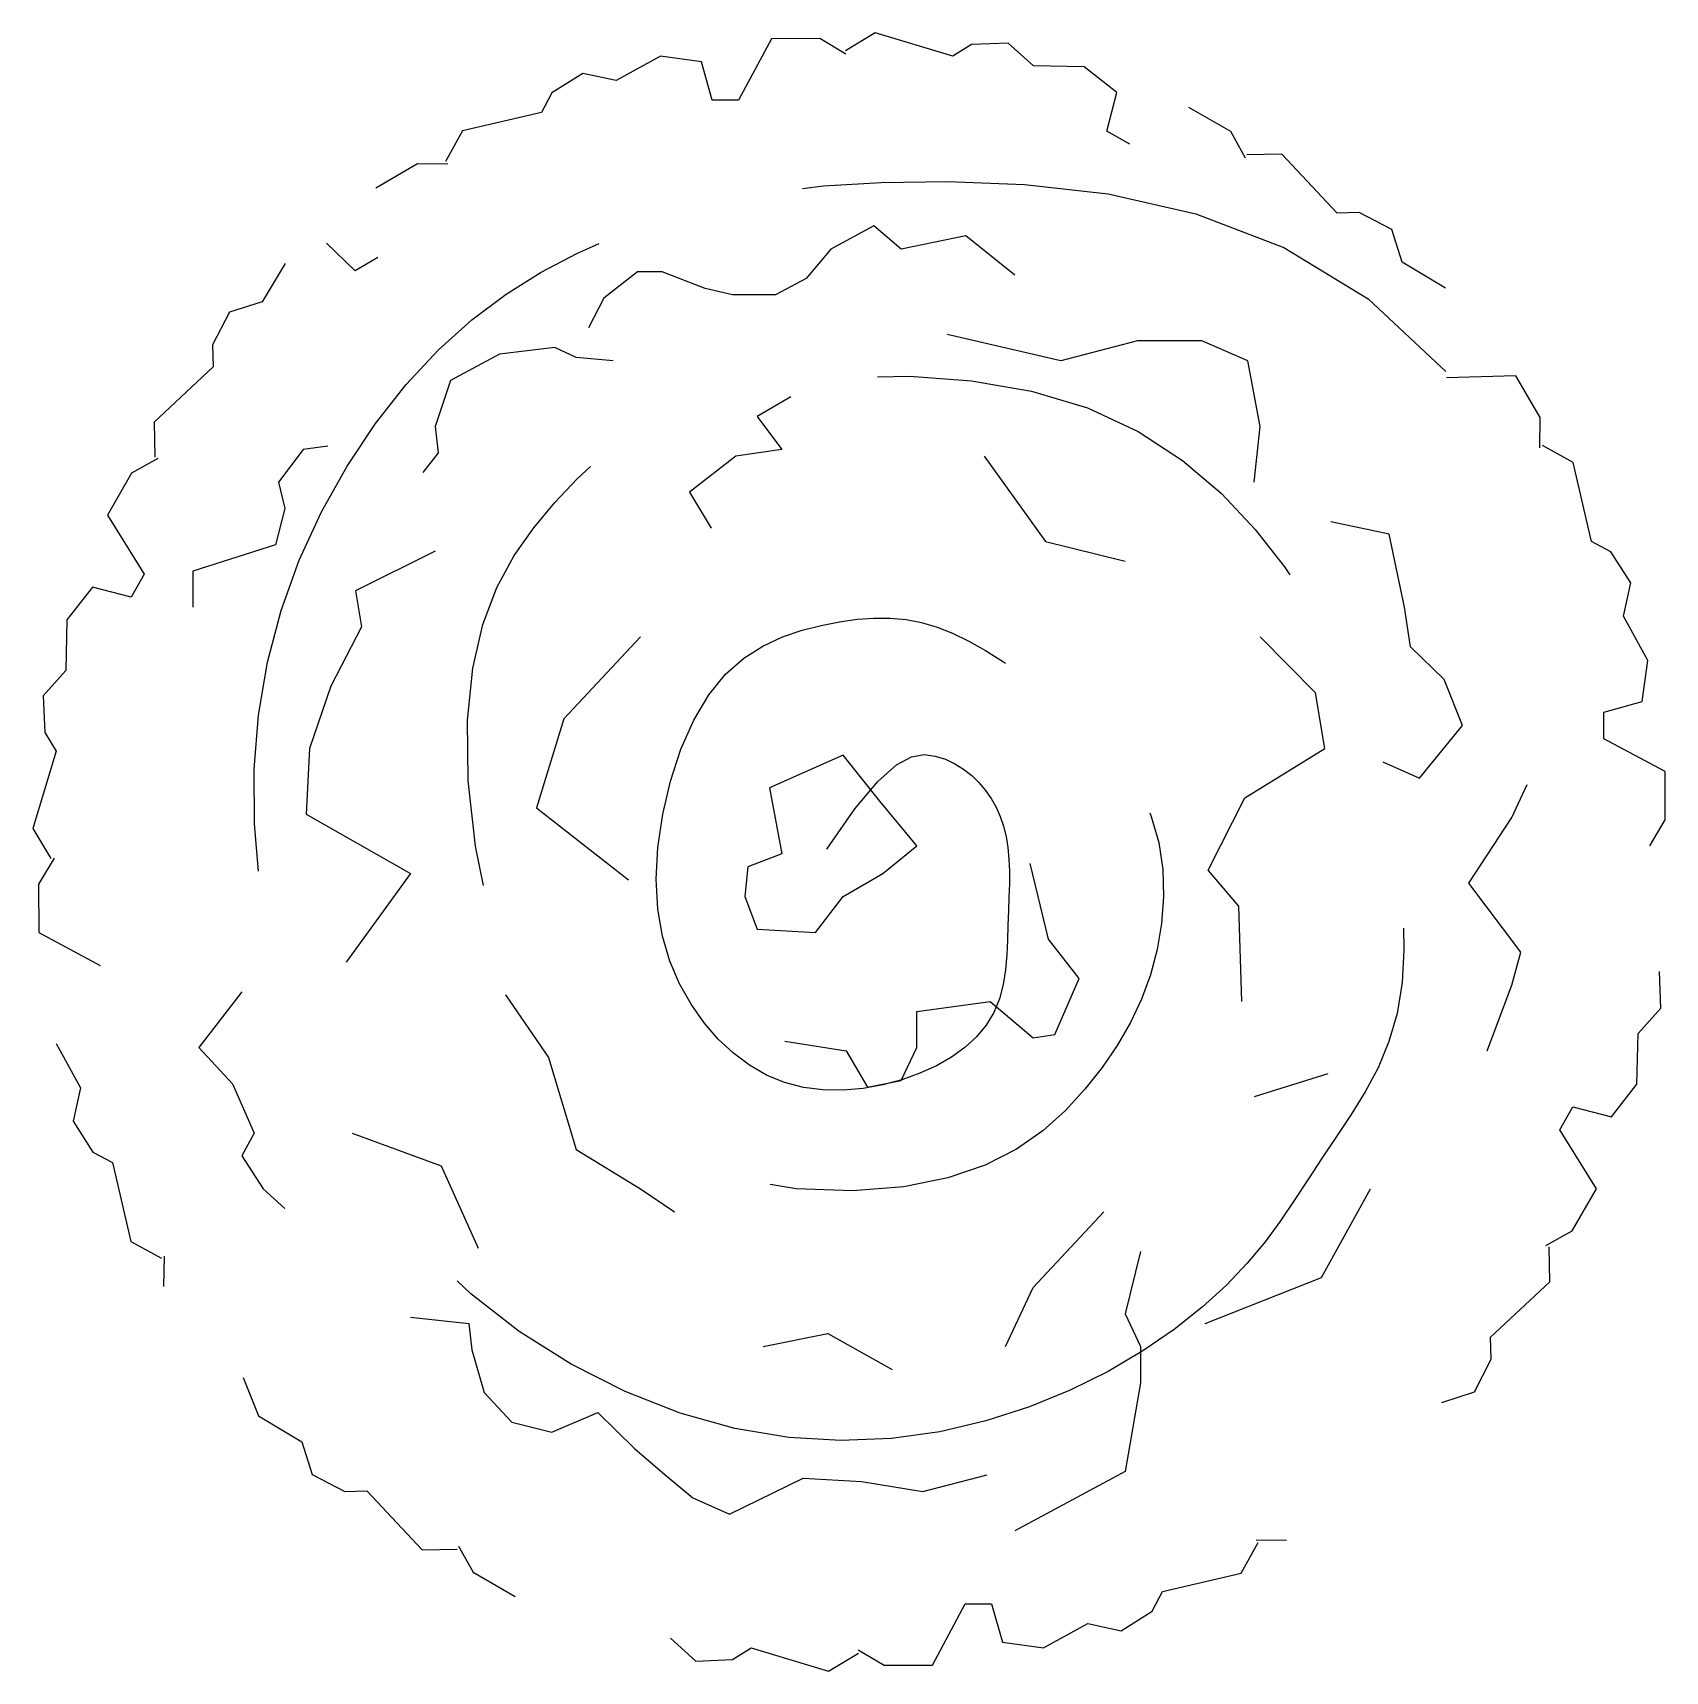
# Model space of a CAD drawing. Extents: x 367.48 to 369.19, y 10.56 to 12.28.
import ezdxf

# ---------------------------------------------------------------- set-up
doc = ezdxf.new("R2010")
doc.units = 0
doc.header["$LTSCALE"] = 0.5
doc.header["$MEASUREMENT"] = 0
doc.layers.add('alberi', color=74, linetype='CONTINUOUS')

msp = doc.modelspace()

# ---------------------------------------------------------------- linework, layer by layer
at = {"layer": 'alberi'}
for p, q in [((368.3651, 12.2821), (368.3337, 12.2632)), ((368.4465, 12.2574), (368.3651, 12.2821)), ((368.2562, 12.2757), (368.2216, 12.2113)), ((368.3069, 12.2759), (368.2562, 12.2757)), ((368.3341, 12.2596), (368.3069, 12.2759)), ((368.4662, 12.2696), (368.4465, 12.2574)), ((368.5046, 12.2713), (368.4662, 12.2696)), ((368.5312, 12.2473), (368.5046, 12.2713)), ((368.1396, 12.2576), (368.0931, 12.2321)), ((368.1827, 12.2515), (368.1396, 12.2576)), ((368.194, 12.2113), (368.1827, 12.2515)), ((368.5843, 12.2462), (368.5312, 12.2473)), ((368.6185, 12.2194), (368.5843, 12.2462)), ((368.058, 12.2395), (368.0256, 12.2189)), ((368.0931, 12.2321), (368.058, 12.2395)), ((368.0256, 12.2189), (368.0147, 12.1984)), ((368.2216, 12.2113), (368.194, 12.2113)), ((368.6082, 12.1789), (368.6185, 12.2194)), ((368.0147, 12.1984), (367.9319, 12.1791)), ((368.7383, 12.1783), (368.6942, 12.2036)), ((367.9319, 12.1791), (367.9141, 12.147)), ((368.6322, 12.1651), (368.6082, 12.1789)), ((368.7537, 12.1506), (368.7383, 12.1783)), ((367.8846, 12.1446), (367.8407, 12.1191)), ((367.9163, 12.1441), (367.8846, 12.1446)), ((368.7918, 12.1546), (368.7551, 12.154)), ((368.8499, 12.0926), (368.7918, 12.1546)), ((368.8731, 12.0933), (368.8499, 12.0926)), ((368.9072, 12.0756), (368.8731, 12.0933)), ((368.3635, 12.0793), (368.3184, 12.0551)), ((368.3635, 12.0793), (368.3635, 12.0793)), ((368.3924, 12.0551), (368.3635, 12.0793)), ((368.9182, 12.0414), (368.9072, 12.0756)), ((367.8191, 12.0323), (367.7892, 12.0614)), ((368.4601, 12.069), (368.3924, 12.0551)), ((368.5116, 12.0276), (368.4601, 12.069)), ((367.7456, 12.0398), (367.7214, 11.9998)), ((367.843, 12.0461), (367.8191, 12.0323)), ((368.3184, 12.0551), (368.2926, 12.0241)), ((368.9636, 12.0139), (368.9182, 12.0414)), ((368.1156, 12.031), (368.0801, 12.0034)), ((368.1413, 12.031), (368.1156, 12.031)), ((368.1864, 12.0137), (368.1413, 12.031)), ((368.2926, 12.0241), (368.2604, 12.0069)), ((368.2153, 12.0069), (368.1864, 12.0137)), ((368.2604, 12.0069), (368.2153, 12.0069)), ((367.6872, 11.9887), (367.6695, 11.9546)), ((367.7214, 11.9998), (367.6872, 11.9887)), ((368.0801, 12.0034), (368.0641, 11.9724)), ((367.6695, 11.9546), (367.6702, 11.9315)), ((368.5599, 11.9379), (368.4407, 11.9654)), ((368.6404, 11.9586), (368.5599, 11.9379)), ((368.708, 11.9586), (368.6404, 11.9586)), ((368.7562, 11.9379), (368.708, 11.9586)), ((367.9707, 11.9448), (367.9191, 11.9171)), ((368.0286, 11.9517), (367.9707, 11.9448)), ((368.0511, 11.9413), (368.0286, 11.9517)), ((368.0898, 11.9379), (368.0511, 11.9413)), ((368.7692, 11.8689), (368.7562, 11.9379)), ((367.6702, 11.9315), (367.6082, 11.8733)), ((369.0376, 11.9221), (368.9646, 11.9198)), ((369.0631, 11.8782), (369.0376, 11.9221)), ((367.9191, 11.9171), (367.903, 11.8689)), ((368.2765, 11.9), (368.2411, 11.8792)), ((367.6082, 11.8733), (367.6088, 11.8367)), ((367.903, 11.8689), (367.9063, 11.8413)), ((368.2411, 11.8792), (368.2669, 11.8447)), ((368.7627, 11.8103), (368.7692, 11.8689)), ((369.0626, 11.8465), (369.0631, 11.8782)), ((367.6121, 11.8352), (367.5845, 11.8199)), ((367.7646, 11.8447), (367.7388, 11.8103)), ((367.7904, 11.8482), (367.7646, 11.8447)), ((367.9063, 11.8413), (367.8902, 11.8206)), ((368.2186, 11.8378), (368.1702, 11.7999)), ((368.2669, 11.8447), (368.2186, 11.8378)), ((368.4793, 11.8378), (368.5438, 11.7481)), ((369.0975, 11.8309), (369.0655, 11.8487)), ((367.5845, 11.8199), (367.5592, 11.7758)), ((369.1168, 11.7481), (369.0975, 11.8309)), ((367.7388, 11.8103), (367.7453, 11.7826)), ((368.1702, 11.7999), (368.1928, 11.762)), ((367.7453, 11.7826), (367.7356, 11.7447)), ((367.5592, 11.7758), (367.5977, 11.7137)), ((368.9044, 11.7557), (368.8432, 11.7689)), ((368.5438, 11.7481), (368.6275, 11.7274)), ((368.9205, 11.6791), (368.9044, 11.7557)), ((369.1373, 11.7372), (369.1168, 11.7481)), ((367.7356, 11.7447), (367.6487, 11.7171)), ((367.903, 11.7378), (367.8193, 11.6964)), ((369.158, 11.7048), (369.1373, 11.7372)), ((367.5977, 11.7137), (367.5839, 11.6898)), ((367.6487, 11.7171), (367.6487, 11.6791)), ((367.5434, 11.7001), (367.5166, 11.6658)), ((367.5839, 11.6898), (367.5434, 11.7001)), ((367.8193, 11.6964), (367.8257, 11.6585)), ((369.1505, 11.6697), (369.158, 11.7048)), ((368.9269, 11.6377), (368.9205, 11.6791)), ((367.5166, 11.6658), (367.5155, 11.6128)), ((369.176, 11.6232), (369.1505, 11.6697)), ((367.8257, 11.6585), (367.7936, 11.5963)), ((368.1187, 11.6481), (368.0383, 11.5619)), ((368.8271, 11.5894), (368.7692, 11.6481)), ((368.9623, 11.6032), (368.9269, 11.6377)), ((367.5155, 11.6128), (367.4915, 11.5861)), ((369.1699, 11.5801), (369.176, 11.6232)), ((367.7936, 11.5963), (367.7711, 11.5308)), ((368.9816, 11.5549), (368.9623, 11.6032)), ((367.4915, 11.5861), (367.4932, 11.5477)), ((368.8368, 11.5308), (368.8271, 11.5894)), ((369.1298, 11.5688), (369.1699, 11.5801)), ((368.0383, 11.5619), (368.0093, 11.4687)), ((369.1298, 11.5411), (369.1298, 11.5688)), ((367.4932, 11.5477), (367.5054, 11.528)), ((368.9365, 11.4997), (368.9816, 11.5549)), ((369.1941, 11.5066), (369.1298, 11.5411)), ((367.5054, 11.528), (367.4807, 11.4467)), ((367.7711, 11.5308), (367.7678, 11.4618)), ((368.3313, 11.5239), (368.254, 11.4894)), ((368.3699, 11.4756), (368.3313, 11.5239)), ((368.7531, 11.4791), (368.8368, 11.5308)), ((368.898, 11.517), (368.9365, 11.4997)), ((369.1943, 11.4559), (369.1941, 11.5066)), ((368.254, 11.4894), (368.2669, 11.4204)), ((369.0332, 11.4583), (369.0492, 11.4929)), ((368.4086, 11.4287), (368.3699, 11.4756)), ((368.7144, 11.4031), (368.7531, 11.4791)), ((367.7678, 11.4618), (367.8773, 11.3997)), ((368.0093, 11.4687), (368.1059, 11.3929)), ((368.9881, 11.3894), (369.0332, 11.4583)), ((369.178, 11.4287), (369.1943, 11.4559)), ((367.4807, 11.4467), (367.4996, 11.4152)), ((368.2669, 11.4204), (368.2314, 11.4066)), ((368.3731, 11.3997), (368.4086, 11.4287)), ((367.5032, 11.4157), (367.4869, 11.3885)), ((368.2314, 11.4066), (368.2282, 11.3756)), ((368.547, 11.3307), (368.5277, 11.4101)), ((368.7466, 11.3652), (368.7144, 11.4031)), ((367.4869, 11.3885), (367.4871, 11.3377)), ((367.8773, 11.3997), (367.8096, 11.3066)), ((368.3313, 11.3756), (368.3731, 11.3997)), ((369.0428, 11.3169), (368.9881, 11.3894)), ((368.2282, 11.3756), (368.2411, 11.3411)), ((368.3023, 11.3377), (368.3313, 11.3756)), ((368.7498, 11.2652), (368.7466, 11.3652)), ((367.4871, 11.3377), (367.5515, 11.3032)), ((368.2411, 11.3411), (368.3023, 11.3377)), ((368.5792, 11.2894), (368.547, 11.3307)), ((369.0332, 11.2824), (369.0428, 11.3169)), ((368.5534, 11.2307), (368.5792, 11.2894)), ((369.0074, 11.2134), (369.0332, 11.2824)), ((369.1898, 11.2582), (369.1881, 11.2966)), ((367.7002, 11.2755), (367.6551, 11.2169)), ((367.9771, 11.2721), (368.0222, 11.2066)), ((368.4086, 11.2549), (368.4858, 11.2652)), ((368.4858, 11.2652), (368.5309, 11.2272)), ((368.4086, 11.2169), (368.4086, 11.2549)), ((369.1657, 11.2316), (369.1898, 11.2582)), ((368.5309, 11.2272), (368.5534, 11.2307)), ((369.1646, 11.1785), (369.1657, 11.2316)), ((367.5052, 11.2212), (367.5307, 11.1747)), ((367.6551, 11.2169), (367.6905, 11.1789)), ((368.2701, 11.2238), (368.3345, 11.2134)), ((368.3345, 11.2134), (368.357, 11.1755)), ((368.3924, 11.1824), (368.4086, 11.2169)), ((368.0222, 11.2066), (368.0511, 11.11)), ((367.6905, 11.1789), (367.7131, 11.1272)), ((367.6905, 11.1789), (367.6905, 11.1789)), ((368.357, 11.1755), (368.3924, 11.1824)), ((368.84, 11.1893), (368.7627, 11.1651)), ((367.5307, 11.1747), (367.5232, 11.1396)), ((369.1378, 11.1443), (369.1646, 11.1785)), ((369.0835, 11.1306), (369.0973, 11.1546)), ((369.0973, 11.1546), (369.1378, 11.1443)), ((367.5232, 11.1396), (367.5439, 11.1072)), ((367.7131, 11.1272), (367.7002, 11.1031)), ((367.8161, 11.1272), (367.9095, 11.0927)), ((369.122, 11.0686), (369.0835, 11.1306)), ((368.0511, 11.11), (368.1187, 11.0686)), ((367.5439, 11.1072), (367.5644, 11.0963)), ((367.5644, 11.0963), (367.5837, 11.0134)), ((367.7002, 11.1031), (367.7227, 11.0686)), ((367.9095, 11.0927), (367.9481, 11.0065)), ((367.7227, 11.0686), (367.7453, 11.0479)), ((368.1187, 11.0686), (368.1542, 11.0444)), ((368.8335, 10.9754), (368.885, 11.0686)), ((369.0967, 11.0245), (369.122, 11.0686)), ((368.5309, 10.9651), (368.605, 11.0444)), ((369.0691, 11.0091), (369.0967, 11.0245)), ((367.5837, 11.0134), (367.6157, 10.9957)), ((369.0731, 10.971), (369.0724, 11.0077)), ((367.6187, 10.9979), (367.6181, 10.9662)), ((368.6435, 11.003), (368.6275, 10.9374)), ((368.7112, 10.9272), (368.8335, 10.9754)), ((368.5019, 10.903), (368.5309, 10.9651)), ((369.011, 10.9129), (369.0731, 10.971)), ((367.8773, 10.934), (367.9384, 10.9272)), ((367.9384, 10.9272), (367.9417, 10.8995)), ((368.6275, 10.9374), (368.6435, 10.903)), ((368.2475, 10.903), (368.3152, 10.9168)), ((368.3152, 10.9168), (368.3828, 10.8789)), ((369.0117, 10.8897), (369.011, 10.9129)), ((367.9417, 10.8995), (367.9545, 10.8547)), ((368.6435, 10.903), (368.6435, 10.865)), ((368.994, 10.8556), (369.0117, 10.8897)), ((367.7014, 10.8707), (367.7176, 10.8304)), ((367.9545, 10.8547), (367.9835, 10.8236)), ((368.6435, 10.865), (368.6275, 10.7719)), ((368.9599, 10.8445), (368.994, 10.8556)), ((367.7176, 10.8304), (367.763, 10.8029)), ((367.9835, 10.8236), (368.0254, 10.8133)), ((368.0254, 10.8133), (368.0737, 10.834)), ((368.0737, 10.834), (368.1123, 10.796)), ((367.763, 10.8029), (367.774, 10.7688)), ((368.1123, 10.796), (368.1445, 10.7684)), ((367.774, 10.7688), (367.8082, 10.7511)), ((368.1445, 10.7684), (368.1735, 10.7443)), ((368.415, 10.7511), (368.4826, 10.7684)), ((368.6275, 10.7719), (368.5116, 10.7098)), ((367.8082, 10.7511), (367.8313, 10.7518)), ((367.8313, 10.7518), (367.8894, 10.6897)), ((368.2121, 10.727), (368.2894, 10.765)), ((368.2894, 10.765), (368.3505, 10.7615)), ((368.3505, 10.7615), (368.415, 10.7511)), ((368.1735, 10.7443), (368.2121, 10.727)), ((368.7493, 10.6652), (368.7671, 10.6973)), ((368.7649, 10.7002), (368.7966, 10.6997)), ((367.8894, 10.6897), (367.9261, 10.6904)), ((367.9275, 10.6937), (367.9429, 10.6661)), ((367.9429, 10.6661), (367.987, 10.6408)), ((368.6665, 10.646), (368.7493, 10.6652)), ((368.6556, 10.6255), (368.6665, 10.646)), ((368.4251, 10.5687), (368.4596, 10.633)), ((368.4596, 10.633), (368.4872, 10.633)), ((368.4872, 10.633), (368.4986, 10.5929)), ((368.5416, 10.5868), (368.5881, 10.6123)), ((368.5881, 10.6123), (368.6232, 10.6048)), ((368.6232, 10.6048), (368.6556, 10.6255)), ((368.15, 10.5971), (368.1767, 10.573)), ((368.2151, 10.5747), (368.2348, 10.587)), ((368.2348, 10.587), (368.3161, 10.5623)), ((368.3161, 10.5623), (368.3475, 10.5812)), ((368.3471, 10.5848), (368.3743, 10.5685)), ((368.4986, 10.5929), (368.5416, 10.5868)), ((368.1767, 10.573), (368.2151, 10.5747)), ((368.3743, 10.5685), (368.4251, 10.5687))]:
    msp.add_line(p, q, dxfattribs=at)
at = {"layer": 'alberi', "color": 2}
for points in [[(368.2888, 12.1186), (368.3109, 12.1213), (368.3713, 12.125), (368.4413, 12.1258), (368.5217, 12.1229), (368.6097, 12.1129), (368.7016, 12.0921), (368.7938, 12.0566), (368.8825, 12.0028), (368.9641, 11.9266)], [(367.7178, 11.4019), (367.7134, 11.4516), (367.7131, 11.5092), (367.7176, 11.5659), (367.727, 11.6215), (367.7413, 11.6758), (367.7604, 11.7286), (367.7837, 11.7793), (367.8107, 11.8273), (367.8406, 11.872), (367.8728, 11.9129), (367.9067, 11.9493), (367.9416, 11.9807), (367.9775, 12.0077), (368.0143, 12.0308), (368.0518, 12.0505), (368.0754, 12.0608)], [(368.3675, 11.9211), (368.4014, 11.9215), (368.466, 11.9167), (368.529, 11.9058), (368.588, 11.8883), (368.6409, 11.8637), (368.6876, 11.8332), (368.7285, 11.7984), (368.764, 11.7607), (368.7945, 11.7216), (368.8001, 11.7132)], [(367.9538, 11.3871), (367.9453, 11.4282), (367.9379, 11.4974), (367.9372, 11.5607), (367.9426, 11.615), (367.9531, 11.661), (367.9679, 11.6999), (367.986, 11.7333), (368.0066, 11.7625), (368.0288, 11.7889), (368.052, 11.8138), (368.0662, 11.8269)], [(368.3143, 11.425), (368.3437, 11.4674), (368.3677, 11.4961), (368.3872, 11.5136), (368.4031, 11.5222), (368.4164, 11.5244), (368.428, 11.5228), (368.4387, 11.5195), (368.4487, 11.5148), (368.4578, 11.5091), (368.4663, 11.5025), (368.4739, 11.495), (368.4807, 11.4869), (368.4867, 11.4783), (368.4918, 11.4692), (368.4962, 11.4595), (368.4997, 11.4493), (368.5024, 11.4384), (368.5043, 11.4269), (368.5054, 11.4148), (368.5058, 11.4021), (368.5058, 11.3887), (368.5054, 11.3748), (368.5049, 11.3603), (368.5043, 11.3453), (368.5038, 11.3298), (368.5031, 11.3141), (368.5017, 11.2984), (368.4993, 11.283), (368.4953, 11.268), (368.4895, 11.2538), (368.4815, 11.2405), (368.4713, 11.2283), (368.4591, 11.217), (368.4451, 11.2069), (368.4292, 11.1978), (368.4118, 11.1899), (368.3929, 11.1831), (368.3729, 11.1777), (368.3522, 11.174), (368.3312, 11.1722), (368.3102, 11.1725), (368.2897, 11.1751), (368.2699, 11.1803), (368.251, 11.1881), (368.2331, 11.1984), (368.2161, 11.211), (368.2002, 11.2259), (368.1853, 11.243), (368.1717, 11.2623), (368.1596, 11.2838), (368.1495, 11.3075), (368.1418, 11.3337), (368.1368, 11.3623), (368.1351, 11.3935), (368.1369, 11.427), (368.142, 11.4619), (368.1501, 11.4967), (368.1611, 11.53), (368.1745, 11.5607), (368.1902, 11.5873), (368.2079, 11.6088), (368.227, 11.6256), (368.2471, 11.6384), (368.2677, 11.648), (368.2883, 11.6549), (368.3084, 11.6601), (368.3276, 11.6639), (368.346, 11.6665), (368.3636, 11.6678), (368.3807, 11.6677), (368.3974, 11.6661), (368.4137, 11.663), (368.4299, 11.6582), (368.4463, 11.6518), (368.4632, 11.6436), (368.4809, 11.6336), (368.4997, 11.6217), (368.5018, 11.6203)], [(368.6532, 11.4633), (368.6548, 11.4596), (368.6626, 11.4321), (368.6668, 11.4039), (368.6676, 11.3755), (368.6655, 11.3473), (368.6608, 11.3197), (368.6538, 11.2932), (368.6445, 11.2677), (368.6329, 11.2431), (368.6191, 11.2192), (368.6032, 11.196), (368.585, 11.1731), (368.5646, 11.1508), (368.541, 11.1296), (368.5133, 11.1102), (368.4804, 11.0934), (368.4413, 11.0801), (368.395, 11.0708), (368.3412, 11.0667), (368.2822, 11.0688), (368.2547, 11.0733)], [(368.9195, 11.3421), (368.92, 11.3195), (368.918, 11.2851), (368.9129, 11.2528), (368.9043, 11.2232), (368.8929, 11.1958), (368.8794, 11.1704), (368.8646, 11.1465), (368.8493, 11.1236), (368.8341, 11.1013), (368.8197, 11.0793), (368.8055, 11.0573), (368.7906, 11.0352), (368.7742, 11.013), (368.7555, 10.9905), (368.7337, 10.9676), (368.7081, 10.9443), (368.6788, 10.9211), (368.6458, 10.8985), (368.6094, 10.877), (368.5697, 10.8572), (368.5269, 10.8397), (368.4812, 10.825), (368.4328, 10.8137), (368.382, 10.8066), (368.329, 10.8043), (368.2742, 10.8076), (368.2178, 10.8171), (368.1602, 10.8332), (368.1025, 10.8559), (368.0459, 10.8846), (367.9914, 10.9189), (367.9404, 10.9585), (367.9261, 10.9722)]]:
    msp.add_lwpolyline(points, dxfattribs=at)

doc.saveas('drawing.dxf')
